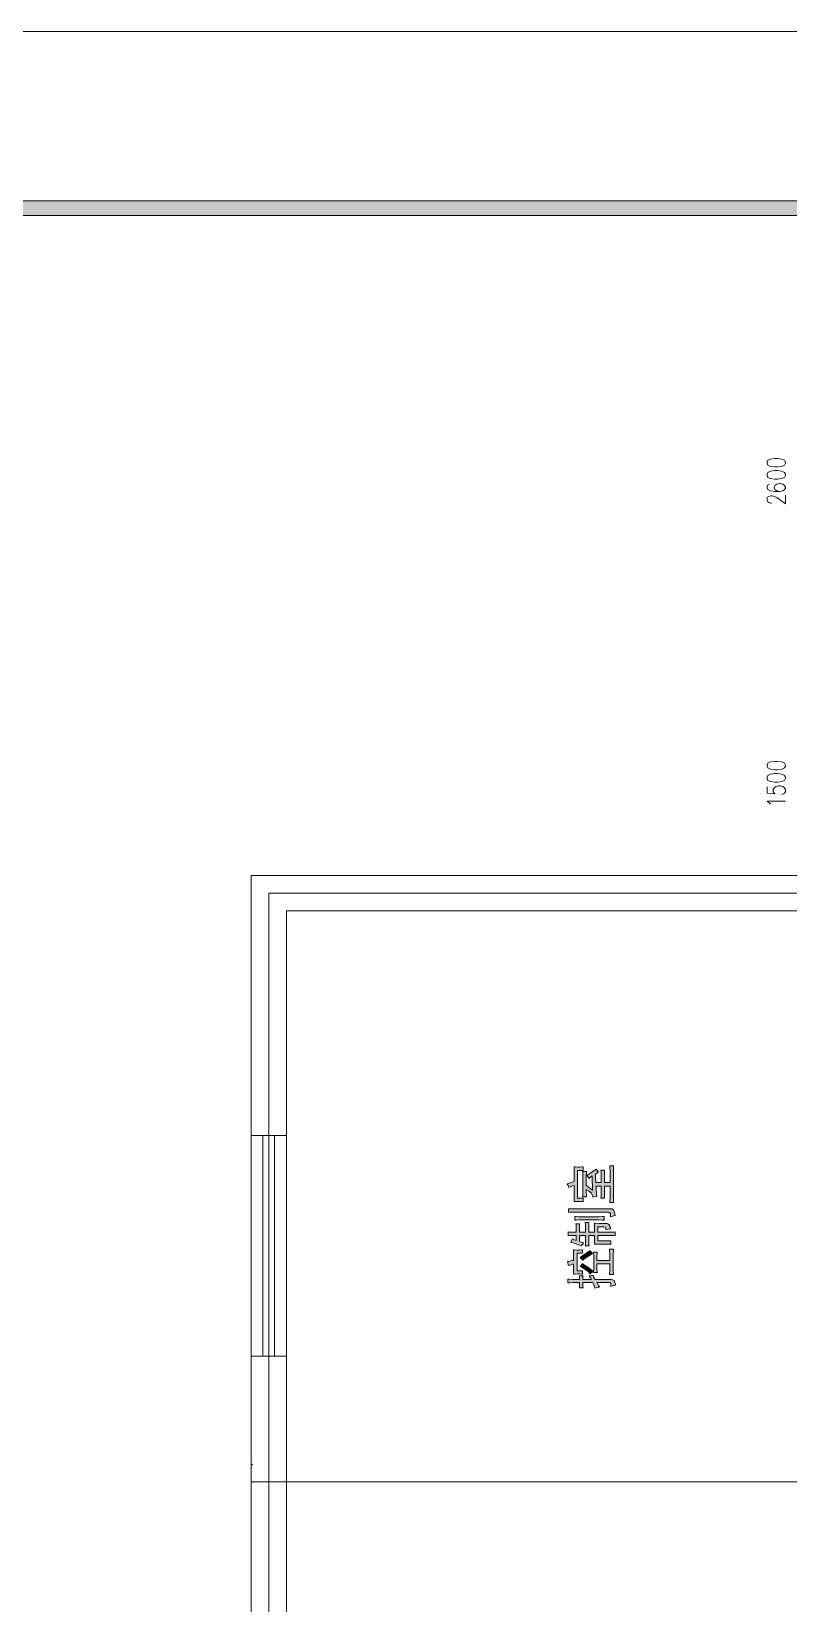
# Model space of a CAD drawing. Header units: millimetres. Extents: x 261 to 114907, y 32 to 1998430.
# Drawn here: x 64074 to 69217, y 1987745 to 1998430 of the extents above; entities that cross this region are included whole.
import ezdxf

# ---------------------------------------------------------------- set-up
doc = ezdxf.new("R2010")
doc.units = ezdxf.units.MM

msp = doc.modelspace()

# ---------------------------------------------------------------- hatches: boundary and pattern name
h = msp.add_hatch(color=0)
h.dxf.hatch_style = 2
h.paths.add_polyline_path([(113757, 1997279), (113657, 1997179), (17014, 1997179), (16914, 1997279)])
h = msp.add_hatch(color=0)
h.dxf.hatch_style = 2
h.paths.add_polyline_path([(67819, 1990647), (67819, 1990653), (67819, 1990670), (67818, 1990681), (67845, 1990681), (67844, 1990671), (67843, 1990654), (67843, 1990647), (67843, 1990589), (67849, 1990583), (67862, 1990573), (67867, 1990569), (67873, 1990565), (67882, 1990558), (67885, 1990555), (67885, 1990564), (67885, 1990583), (67885, 1990594), (67884, 1990604), (67884, 1990633), (67884, 1990652), (67878, 1990648), (67867, 1990640), (67862, 1990635), (67858, 1990640), (67852, 1990649), (67847, 1990653), (67853, 1990658), (67868, 1990669), (67877, 1990675), (67887, 1990681), (67903, 1990693), (67909, 1990698), (67914, 1990692), (67922, 1990682), (67926, 1990678), (67920, 1990673), (67909, 1990667), (67905, 1990666), (67906, 1990653), (67906, 1990637), (67906, 1990633), (67906, 1990628), (67907, 1990616), (67908, 1990607), (67944, 1990607), (67944, 1990652), (67944, 1990660), (67944, 1990679), (67943, 1990690), (67968, 1990690), (67968, 1990679), (67967, 1990660), (67967, 1990652), (67967, 1990607), (68005, 1990607), (68005, 1990678), (68005, 1990689), (68004, 1990710), (68003, 1990720), (68029, 1990720), (68028, 1990710), (68027, 1990689), (68027, 1990678), (68027, 1990514), (68027, 1990504), (68028, 1990483), (68029, 1990471), (68003, 1990471), (68004, 1990483), (68005, 1990504), (68005, 1990514), (68005, 1990583), (67967, 1990583), (67967, 1990544), (67967, 1990533), (67968, 1990511), (67968, 1990501), (67943, 1990501), (67944, 1990511), (67944, 1990533), (67944, 1990545), (67944, 1990583), (67909, 1990583), (67910, 1990573), (67911, 1990553), (67912, 1990543), (67913, 1990533), (67915, 1990519), (67918, 1990515), (67911, 1990513), (67896, 1990510), (67888, 1990508), (67887, 1990513), (67884, 1990523), (67881, 1990529), (67878, 1990534), (67859, 1990550), (67843, 1990560), (67843, 1990548), (67843, 1990539), (67844, 1990520), (67845, 1990510), (67818, 1990510), (67819, 1990520), (67819, 1990539), (67819, 1990548)])
h = msp.add_hatch(color=0)
h.dxf.hatch_style = 2
h.paths.add_polyline_path([(67714, 1990597), (67727, 1990602), (67750, 1990610), (67760, 1990613), (67760, 1990714), (67769, 1990713), (67786, 1990712), (67793, 1990712), (67799, 1990712), (67813, 1990713), (67821, 1990714), (67821, 1990689), (67783, 1990689), (67783, 1990501), (67822, 1990501), (67822, 1990477), (67815, 1990477), (67801, 1990478), (67794, 1990478), (67787, 1990478), (67769, 1990477), (67760, 1990477), (67760, 1990586), (67751, 1990584), (67733, 1990578), (67724, 1990573), (67722, 1990578), (67718, 1990590)])
h = msp.add_hatch(color=0)
h.dxf.hatch_style = 2
h.paths.add_polyline_path([(67722, 1990429), (67730, 1990429), (67750, 1990428), (67763, 1990428), (68006, 1990428), (68016, 1990428), (68028, 1990422), (68031, 1990416), (68033, 1990410), (68038, 1990394), (68040, 1990382), (68031, 1990381), (68014, 1990376), (68008, 1990373), (68008, 1990383), (68007, 1990396), (68006, 1990399), (68005, 1990402), (67996, 1990406), (67988, 1990406), (67763, 1990406), (67751, 1990406), (67731, 1990405), (67722, 1990405)])
h = msp.add_hatch(color=0)
h.dxf.hatch_style = 2
h.paths.add_polyline_path([(67748, 1990225), (67755, 1990222), (67768, 1990216), (67774, 1990213), (67774, 1990246), (67757, 1990246), (67730, 1990246), (67720, 1990245), (67720, 1990271), (67729, 1990270), (67756, 1990270), (67774, 1990270), (67774, 1990287), (67774, 1990298), (67774, 1990318), (67773, 1990327), (67798, 1990327), (67798, 1990319), (67797, 1990300), (67797, 1990288), (67797, 1990270), (67838, 1990270), (67838, 1990298), (67838, 1990307), (67837, 1990324), (67836, 1990334), (67860, 1990334), (67860, 1990270), (67898, 1990270), (67898, 1990331), (67906, 1990330), (67930, 1990329), (67944, 1990329), (67959, 1990329), (67979, 1990328), (67984, 1990328), (67989, 1990327), (67997, 1990322), (68000, 1990318), (68002, 1990313), (68007, 1990301), (68009, 1990292), (68001, 1990291), (67985, 1990287), (67977, 1990285), (67977, 1990292), (67976, 1990301), (67974, 1990302), (67974, 1990304), (67963, 1990306), (67953, 1990306), (67921, 1990306), (67921, 1990270), (67998, 1990270), (68010, 1990270), (68030, 1990270), (68039, 1990271), (68039, 1990245), (68025, 1990246), (68005, 1990246), (67998, 1990246), (67921, 1990246), (67921, 1990211), (68009, 1990211), (68009, 1990188), (68000, 1990188), (67981, 1990189), (67971, 1990189), (67940, 1990189), (67927, 1990189), (67906, 1990188), (67898, 1990188), (67898, 1990246), (67860, 1990246), (67860, 1990210), (67860, 1990200), (67861, 1990183), (67862, 1990176), (67836, 1990176), (67837, 1990183), (67838, 1990200), (67838, 1990210), (67838, 1990246), (67797, 1990246), (67797, 1990207), (67805, 1990204), (67819, 1990198), (67825, 1990196), (67821, 1990191), (67814, 1990180), (67811, 1990176), (67804, 1990179), (67788, 1990186), (67779, 1990189), (67769, 1990192), (67749, 1990197), (67738, 1990199), (67741, 1990205), (67746, 1990218)])
h = msp.add_hatch(color=0)
h.dxf.hatch_style = 2
h.paths.add_polyline_path([(67765, 1990375), (67774, 1990375), (67792, 1990374), (67800, 1990374), (67916, 1990374), (67926, 1990374), (67950, 1990375), (67964, 1990375), (67964, 1990351), (67952, 1990352), (67928, 1990353), (67916, 1990353), (67800, 1990353), (67793, 1990353), (67775, 1990352), (67765, 1990351)])
h = msp.add_hatch(color=0)
h.dxf.hatch_style = 2
h.paths.add_polyline_path([(67756, 1990053), (67749, 1990051), (67731, 1990046), (67722, 1990043), (67721, 1990048), (67718, 1990061), (67715, 1990069), (67724, 1990071), (67744, 1990076), (67756, 1990078), (67756, 1990150), (67764, 1990149), (67780, 1990148), (67788, 1990148), (67797, 1990148), (67812, 1990149), (67818, 1990150), (67818, 1990127), (67781, 1990127), (67781, 1990007), (67818, 1990007), (67818, 1989984), (67811, 1989985), (67797, 1989986), (67790, 1989986), (67782, 1989986), (67765, 1989985), (67756, 1989984)])
h = msp.add_hatch(color=0)
h.dxf.hatch_style = 2
h.paths.add_polyline_path([(67802, 1990097), (67827, 1990115), (67860, 1990138), (67868, 1990143), (67871, 1990140), (67880, 1990130), (67885, 1990124), (67860, 1990109), (67827, 1990087), (67819, 1990079), (67817, 1990082), (67808, 1990091)])
h = msp.add_hatch(color=0)
h.dxf.hatch_style = 2
h.paths.add_polyline_path([(67894, 1990096), (67894, 1990106), (67893, 1990124), (67893, 1990133), (67918, 1990133), (67917, 1990124), (67916, 1990106), (67916, 1990097), (67916, 1990076), (68003, 1990076), (68003, 1990113), (68003, 1990123), (68002, 1990143), (68001, 1990153), (68027, 1990153), (68027, 1990143), (68026, 1990124), (68026, 1990115), (68026, 1990021), (68026, 1990008), (68027, 1989988), (68027, 1989981), (68001, 1989981), (68002, 1989988), (68003, 1990006), (68003, 1990018), (68003, 1990054), (67916, 1990054), (67916, 1990028), (67916, 1990018), (67918, 1990001), (67919, 1989995), (67893, 1989995), (67893, 1990001), (67894, 1990017), (67894, 1990027)])
h = msp.add_hatch(color=0)
h.dxf.hatch_style = 2
h.paths.add_polyline_path([(67934, 1989895), (67925, 1989895), (67908, 1989891), (67902, 1989888), (67899, 1989899), (67892, 1989919), (67888, 1989927), (67819, 1989927), (67819, 1989919), (67819, 1989911), (67820, 1989897), (67821, 1989892), (67796, 1989892), (67796, 1989897), (67797, 1989911), (67797, 1989919), (67797, 1989927), (67765, 1989927), (67752, 1989927), (67730, 1989926), (67718, 1989925), (67718, 1989951), (67727, 1989950), (67747, 1989948), (67759, 1989948), (67797, 1989948), (67797, 1989954), (67796, 1989967), (67796, 1989973), (67821, 1989973), (67820, 1989967), (67819, 1989954), (67819, 1989948), (67878, 1989948), (67873, 1989957), (67865, 1989969), (67863, 1989973), (67866, 1989973), (67879, 1989974), (67890, 1989974), (67893, 1989967), (67900, 1989954), (67904, 1989948), (68001, 1989948), (68015, 1989948), (68032, 1989942), (68034, 1989937), (68036, 1989931), (68041, 1989917), (68042, 1989909), (68031, 1989908), (68014, 1989903), (68009, 1989900), (68011, 1989909), (68011, 1989920), (68010, 1989923), (68008, 1989926), (68000, 1989928), (67992, 1989927), (67915, 1989927), (67917, 1989923), (67927, 1989907)])
h = msp.add_hatch(color=0)
h.dxf.hatch_style = 2
h.paths.add_polyline_path([(67819, 1990056), (67823, 1990053), (67835, 1990044), (67843, 1990039), (67852, 1990033), (67875, 1990016), (67890, 1990004), (67870, 1989987), (67855, 1990001), (67821, 1990025), (67801, 1990035), (67807, 1990041), (67816, 1990051)])

# ---------------------------------------------------------------- linework, layer by layer
at = {"color": 0, "lineweight": 0}
for points in [[(114907, 1927133), (114907, 1998430), (13963, 1998430), (13963, 1927133)], [(113757, 1997279), (113657, 1997179), (17014, 1997179), (16914, 1997279)], [(69071, 1995495), (69077, 1995483), (69095, 1995474), (69125, 1995470), (69143, 1995470), (69172, 1995474), (69190, 1995483), (69196, 1995495), (69196, 1995503), (69190, 1995516), (69172, 1995524), (69143, 1995528), (69125, 1995528), (69095, 1995524), (69077, 1995516), (69071, 1995503)], [(69071, 1995412), (69077, 1995399), (69095, 1995391), (69125, 1995387), (69143, 1995387), (69172, 1995391), (69190, 1995399), (69196, 1995412), (69196, 1995420), (69190, 1995433), (69172, 1995441), (69143, 1995445), (69125, 1995445), (69095, 1995441), (69077, 1995433), (69071, 1995420)], [(69071, 1993436), (69077, 1993424), (69095, 1993416), (69125, 1993411), (69143, 1993411), (69172, 1993416), (69190, 1993424), (69196, 1993436), (69196, 1993444), (69190, 1993457), (69172, 1993466), (69143, 1993469), (69125, 1993469), (69095, 1993466), (69077, 1993457), (69071, 1993444)], [(69071, 1993353), (69077, 1993340), (69095, 1993332), (69125, 1993328), (69143, 1993328), (69172, 1993332), (69190, 1993340), (69196, 1993353), (69196, 1993361), (69190, 1993374), (69172, 1993382), (69143, 1993386), (69125, 1993386), (69095, 1993382), (69077, 1993374), (69071, 1993361)], [(67819, 1990647), (67819, 1990653), (67819, 1990670), (67818, 1990681), (67845, 1990681), (67844, 1990671), (67843, 1990654), (67843, 1990647), (67843, 1990589), (67849, 1990583), (67862, 1990573), (67867, 1990569), (67873, 1990565), (67882, 1990558), (67885, 1990555), (67885, 1990564), (67885, 1990583), (67885, 1990594), (67884, 1990604), (67884, 1990633), (67884, 1990652), (67878, 1990648), (67867, 1990640), (67862, 1990635), (67858, 1990640), (67852, 1990649), (67847, 1990653), (67853, 1990658), (67868, 1990669), (67877, 1990675), (67887, 1990681), (67903, 1990693), (67909, 1990698), (67914, 1990692), (67922, 1990682), (67926, 1990678), (67920, 1990673), (67909, 1990667), (67905, 1990666), (67906, 1990653), (67906, 1990637), (67906, 1990633), (67906, 1990628), (67907, 1990616), (67908, 1990607), (67944, 1990607), (67944, 1990652), (67944, 1990660), (67944, 1990679), (67943, 1990690), (67968, 1990690), (67968, 1990679), (67967, 1990660), (67967, 1990652), (67967, 1990607), (68005, 1990607), (68005, 1990678), (68005, 1990689), (68004, 1990710), (68003, 1990720), (68029, 1990720), (68028, 1990710), (68027, 1990689), (68027, 1990678), (68027, 1990514), (68027, 1990504), (68028, 1990483), (68029, 1990471), (68003, 1990471), (68004, 1990483), (68005, 1990504), (68005, 1990514), (68005, 1990583), (67967, 1990583), (67967, 1990544), (67967, 1990533), (67968, 1990511), (67968, 1990501), (67943, 1990501), (67944, 1990511), (67944, 1990533), (67944, 1990545), (67944, 1990583), (67909, 1990583), (67910, 1990573), (67911, 1990553), (67912, 1990543), (67913, 1990533), (67915, 1990519), (67918, 1990515), (67911, 1990513), (67896, 1990510), (67888, 1990508), (67887, 1990513), (67884, 1990523), (67881, 1990529), (67878, 1990534), (67859, 1990550), (67843, 1990560), (67843, 1990548), (67843, 1990539), (67844, 1990520), (67845, 1990510), (67818, 1990510), (67819, 1990520), (67819, 1990539), (67819, 1990548)], [(67714, 1990597), (67727, 1990602), (67750, 1990610), (67760, 1990613), (67760, 1990714), (67769, 1990713), (67786, 1990712), (67793, 1990712), (67799, 1990712), (67813, 1990713), (67821, 1990714), (67821, 1990689), (67783, 1990689), (67783, 1990501), (67822, 1990501), (67822, 1990477), (67815, 1990477), (67801, 1990478), (67794, 1990478), (67787, 1990478), (67769, 1990477), (67760, 1990477), (67760, 1990586), (67751, 1990584), (67733, 1990578), (67724, 1990573), (67722, 1990578), (67718, 1990590)], [(67722, 1990429), (67730, 1990429), (67750, 1990428), (67763, 1990428), (68006, 1990428), (68016, 1990428), (68028, 1990422), (68031, 1990416), (68033, 1990410), (68038, 1990394), (68040, 1990382), (68031, 1990381), (68014, 1990376), (68008, 1990373), (68008, 1990383), (68007, 1990396), (68006, 1990399), (68005, 1990402), (67996, 1990406), (67988, 1990406), (67763, 1990406), (67751, 1990406), (67731, 1990405), (67722, 1990405)], [(67748, 1990225), (67755, 1990222), (67768, 1990216), (67774, 1990213), (67774, 1990246), (67757, 1990246), (67730, 1990246), (67720, 1990245), (67720, 1990271), (67729, 1990270), (67756, 1990270), (67774, 1990270), (67774, 1990287), (67774, 1990298), (67774, 1990318), (67773, 1990327), (67798, 1990327), (67798, 1990319), (67797, 1990300), (67797, 1990288), (67797, 1990270), (67838, 1990270), (67838, 1990298), (67838, 1990307), (67837, 1990324), (67836, 1990334), (67860, 1990334), (67860, 1990270), (67898, 1990270), (67898, 1990331), (67906, 1990330), (67930, 1990329), (67944, 1990329), (67959, 1990329), (67979, 1990328), (67984, 1990328), (67989, 1990327), (67997, 1990322), (68000, 1990318), (68002, 1990313), (68007, 1990301), (68009, 1990292), (68001, 1990291), (67985, 1990287), (67977, 1990285), (67977, 1990292), (67976, 1990301), (67974, 1990302), (67974, 1990304), (67963, 1990306), (67953, 1990306), (67921, 1990306), (67921, 1990270), (67998, 1990270), (68010, 1990270), (68030, 1990270), (68039, 1990271), (68039, 1990245), (68025, 1990246), (68005, 1990246), (67998, 1990246), (67921, 1990246), (67921, 1990211), (68009, 1990211), (68009, 1990188), (68000, 1990188), (67981, 1990189), (67971, 1990189), (67940, 1990189), (67927, 1990189), (67906, 1990188), (67898, 1990188), (67898, 1990246), (67860, 1990246), (67860, 1990210), (67860, 1990200), (67861, 1990183), (67862, 1990176), (67836, 1990176), (67837, 1990183), (67838, 1990200), (67838, 1990210), (67838, 1990246), (67797, 1990246), (67797, 1990207), (67805, 1990204), (67819, 1990198), (67825, 1990196), (67821, 1990191), (67814, 1990180), (67811, 1990176), (67804, 1990179), (67788, 1990186), (67779, 1990189), (67769, 1990192), (67749, 1990197), (67738, 1990199), (67741, 1990205), (67746, 1990218)], [(67765, 1990375), (67774, 1990375), (67792, 1990374), (67800, 1990374), (67916, 1990374), (67926, 1990374), (67950, 1990375), (67964, 1990375), (67964, 1990351), (67952, 1990352), (67928, 1990353), (67916, 1990353), (67800, 1990353), (67793, 1990353), (67775, 1990352), (67765, 1990351)], [(67756, 1990053), (67749, 1990051), (67731, 1990046), (67722, 1990043), (67721, 1990048), (67718, 1990061), (67715, 1990069), (67724, 1990071), (67744, 1990076), (67756, 1990078), (67756, 1990150), (67764, 1990149), (67780, 1990148), (67788, 1990148), (67797, 1990148), (67812, 1990149), (67818, 1990150), (67818, 1990127), (67781, 1990127), (67781, 1990007), (67818, 1990007), (67818, 1989984), (67811, 1989985), (67797, 1989986), (67790, 1989986), (67782, 1989986), (67765, 1989985), (67756, 1989984)], [(67802, 1990097), (67827, 1990115), (67860, 1990138), (67868, 1990143), (67871, 1990140), (67880, 1990130), (67885, 1990124), (67860, 1990109), (67827, 1990087), (67819, 1990079), (67817, 1990082), (67808, 1990091)], [(67894, 1990096), (67894, 1990106), (67893, 1990124), (67893, 1990133), (67918, 1990133), (67917, 1990124), (67916, 1990106), (67916, 1990097), (67916, 1990076), (68003, 1990076), (68003, 1990113), (68003, 1990123), (68002, 1990143), (68001, 1990153), (68027, 1990153), (68027, 1990143), (68026, 1990124), (68026, 1990115), (68026, 1990021), (68026, 1990008), (68027, 1989988), (68027, 1989981), (68001, 1989981), (68002, 1989988), (68003, 1990006), (68003, 1990018), (68003, 1990054), (67916, 1990054), (67916, 1990028), (67916, 1990018), (67918, 1990001), (67919, 1989995), (67893, 1989995), (67893, 1990001), (67894, 1990017), (67894, 1990027)], [(67934, 1989895), (67925, 1989895), (67908, 1989891), (67902, 1989888), (67899, 1989899), (67892, 1989919), (67888, 1989927), (67819, 1989927), (67819, 1989919), (67819, 1989911), (67820, 1989897), (67821, 1989892), (67796, 1989892), (67796, 1989897), (67797, 1989911), (67797, 1989919), (67797, 1989927), (67765, 1989927), (67752, 1989927), (67730, 1989926), (67718, 1989925), (67718, 1989951), (67727, 1989950), (67747, 1989948), (67759, 1989948), (67797, 1989948), (67797, 1989954), (67796, 1989967), (67796, 1989973), (67821, 1989973), (67820, 1989967), (67819, 1989954), (67819, 1989948), (67878, 1989948), (67873, 1989957), (67865, 1989969), (67863, 1989973), (67866, 1989973), (67879, 1989974), (67890, 1989974), (67893, 1989967), (67900, 1989954), (67904, 1989948), (68001, 1989948), (68015, 1989948), (68032, 1989942), (68034, 1989937), (68036, 1989931), (68041, 1989917), (68042, 1989909), (68031, 1989908), (68014, 1989903), (68009, 1989900), (68011, 1989909), (68011, 1989920), (68010, 1989923), (68008, 1989926), (68000, 1989928), (67992, 1989927), (67915, 1989927), (67917, 1989923), (67927, 1989907)], [(67819, 1990056), (67823, 1990053), (67835, 1990044), (67843, 1990039), (67852, 1990033), (67875, 1990016), (67890, 1990004), (67870, 1989987), (67855, 1990001), (67821, 1990025), (67801, 1990035), (67807, 1990041), (67816, 1990051)]]:
    msp.add_lwpolyline(points, close=True, dxfattribs=at)
for points in [[(69089, 1995353), (69077, 1995349), (69071, 1995337), (69071, 1995328), (69077, 1995316), (69095, 1995307), (69125, 1995303), (69155, 1995303), (69178, 1995307), (69190, 1995316), (69196, 1995328), (69196, 1995332), (69190, 1995345), (69178, 1995353), (69160, 1995357), (69155, 1995357), (69137, 1995353), (69125, 1995345), (69119, 1995332), (69119, 1995328), (69125, 1995316), (69137, 1995307), (69155, 1995303)], [(69101, 1995224), (69095, 1995224), (69083, 1995228), (69077, 1995232), (69071, 1995241), (69071, 1995257), (69077, 1995266), (69083, 1995270), (69095, 1995274), (69107, 1995274), (69119, 1995270), (69137, 1995262), (69196, 1995220), (69196, 1995278)], [(69071, 1993295), (69071, 1993253), (69125, 1993249), (69119, 1993253), (69113, 1993265), (69113, 1993278), (69119, 1993290), (69131, 1993299), (69149, 1993303), (69160, 1993303), (69178, 1993299), (69190, 1993290), (69196, 1993278), (69196, 1993265), (69190, 1993253), (69184, 1993249), (69172, 1993245)], [(69095, 1993178), (69089, 1993186), (69071, 1993199), (69196, 1993199)], [(65566, 1992693), (75568, 1992693)], [(65566, 1990927), (65566, 1992693)], [(65566, 1991573), (65566, 1992693)], [(65806, 1992693), (75808, 1992693)], [(65686, 1977570), (65686, 1992574)], [(75688, 1992574), (65686, 1992574)], [(65825, 1992574), (65686, 1992574)], [(65686, 1992355), (65686, 1992574)], [(65686, 1992574), (65825, 1992574)], [(65847, 1992574), (65845, 1992574)], [(65845, 1992574), (65847, 1992574)], [(66067, 1992574), (65867, 1992574)], [(65867, 1992574), (66067, 1992574)], [(66089, 1992574), (66087, 1992574)], [(66087, 1992574), (66089, 1992574)], [(66309, 1992574), (66109, 1992574)], [(66109, 1992574), (66309, 1992574)], [(66331, 1992574), (66329, 1992574)], [(66329, 1992574), (66331, 1992574)], [(66551, 1992574), (66351, 1992574)], [(66351, 1992574), (66551, 1992574)], [(66573, 1992574), (66571, 1992574)], [(66571, 1992574), (66573, 1992574)], [(66793, 1992574), (66593, 1992574)], [(66593, 1992574), (66793, 1992574)], [(66815, 1992574), (66813, 1992574)], [(66813, 1992574), (66815, 1992574)], [(67035, 1992574), (66835, 1992574)], [(66835, 1992574), (67035, 1992574)], [(67057, 1992574), (67055, 1992574)], [(67055, 1992574), (67057, 1992574)], [(67277, 1992574), (67077, 1992574)], [(67077, 1992574), (67277, 1992574)], [(67299, 1992574), (67297, 1992574)], [(67297, 1992574), (67299, 1992574)], [(67519, 1992574), (67319, 1992574)], [(67319, 1992574), (67519, 1992574)], [(67541, 1992574), (67539, 1992574)], [(67539, 1992574), (67541, 1992574)], [(67761, 1992574), (67561, 1992574)], [(67561, 1992574), (67761, 1992574)], [(67783, 1992574), (67781, 1992574)], [(67781, 1992574), (67783, 1992574)], [(68003, 1992574), (67803, 1992574)], [(67803, 1992574), (68003, 1992574)], [(68025, 1992574), (68023, 1992574)], [(68023, 1992574), (68025, 1992574)], [(68245, 1992574), (68045, 1992574)], [(68045, 1992574), (68245, 1992574)], [(68267, 1992574), (68265, 1992574)], [(68265, 1992574), (68267, 1992574)], [(68487, 1992574), (68287, 1992574)], [(68287, 1992574), (68487, 1992574)], [(68510, 1992574), (68507, 1992574)], [(68507, 1992574), (68510, 1992574)], [(68729, 1992574), (68529, 1992574)], [(68529, 1992574), (68729, 1992574)], [(68751, 1992574), (68750, 1992574)], [(68750, 1992574), (68751, 1992574)], [(68972, 1992574), (68772, 1992574)], [(68772, 1992574), (68972, 1992574)], [(68994, 1992574), (68991, 1992574)], [(68991, 1992574), (68994, 1992574)], [(69214, 1992574), (69013, 1992574)], [(69013, 1992574), (69214, 1992574)], [(65806, 1992453), (75568, 1992453)], [(65806, 1990927), (65806, 1992453)], [(65806, 1992453), (75568, 1992453)], [(65806, 1991573), (65806, 1992453)], [(65686, 1992332), (65686, 1992334)], [(65686, 1992113), (65686, 1992312)], [(65686, 1992091), (65686, 1992092)], [(65686, 1991870), (65686, 1992070)], [(65686, 1991848), (65686, 1991851)], [(65686, 1991628), (65686, 1991829)], [(65686, 1991606), (65686, 1991608)], [(65686, 1991386), (65686, 1991586)], [(65686, 1991364), (65686, 1991366)], [(65686, 1991144), (65686, 1991344)], [(65686, 1991122), (65686, 1991124)], [(65686, 1990902), (65686, 1991102)], [(65566, 1990927), (65806, 1990927)], [(65566, 1989427), (65566, 1990927)], [(65646, 1990927), (65646, 1989427)], [(65686, 1990880), (65686, 1990882)], [(65686, 1990660), (65686, 1990860)], [(65726, 1990927), (65726, 1989427)], [(65806, 1989427), (65806, 1990927)], [(65686, 1990638), (65686, 1990640)], [(65686, 1990418), (65686, 1990618)], [(65686, 1990396), (65686, 1990398)], [(65686, 1990176), (65686, 1990376)], [(65686, 1990154), (65686, 1990156)], [(65686, 1989934), (65686, 1990134)], [(65686, 1989912), (65686, 1989914)], [(65686, 1989692), (65686, 1989892)], [(65686, 1989670), (65686, 1989672)], [(65686, 1989450), (65686, 1989650)], [(65566, 1986572), (65566, 1989427)], [(65566, 1989427), (65806, 1989427)], [(65686, 1989428), (65686, 1989430)], [(65686, 1989208), (65686, 1989408)], [(65806, 1986572), (65806, 1989427)], [(65686, 1989186), (65686, 1989188)], [(65686, 1988966), (65686, 1989166)], [(65686, 1988944), (65686, 1988946)], [(65686, 1988724), (65686, 1988924)], [(65566, 1988683), (65576, 1988693)], [(65686, 1988702), (65686, 1988704)], [(65686, 1988482), (65686, 1988682)], [(65566, 1988573), (65806, 1988573)], [(65695, 1988573), (70687, 1988573)], [(65686, 1988460), (65686, 1988462)], [(65686, 1988239), (65686, 1988439)], [(65686, 1988217), (65686, 1988220)], [(65686, 1987998), (65686, 1988198)], [(65686, 1987975), (65686, 1987977)], [(65686, 1987756), (65686, 1987955)]]:
    msp.add_lwpolyline(points, dxfattribs=at)

doc.saveas('drawing.dxf')
